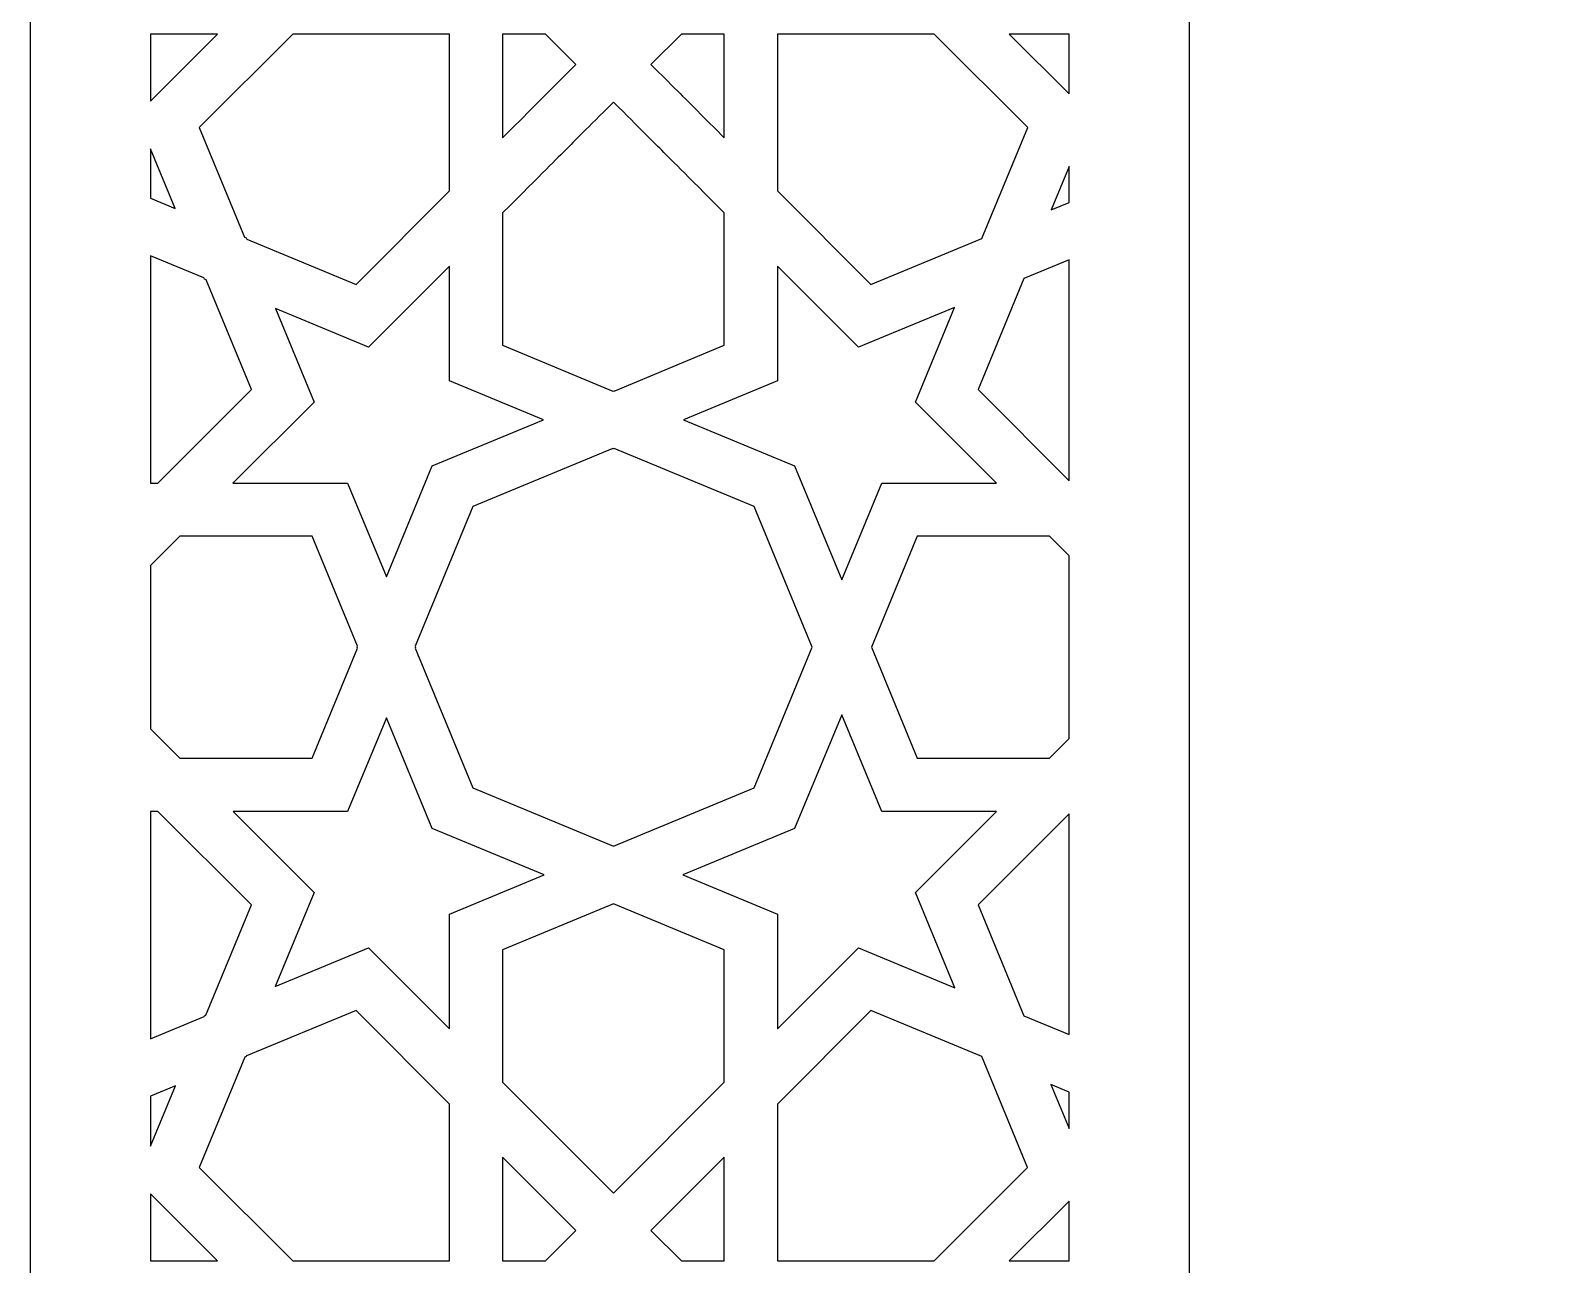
# Model space of a CAD drawing. Header units: millimetres. Extents: x -71 to 72, y -100 to 100.
# Drawn here: x -71.26 to -33.94, y -63.76 to -33.51 of the extents above; entities that cross this region are included whole.
import ezdxf

# ---------------------------------------------------------------- set-up
doc = ezdxf.new("R2010")
doc.units = ezdxf.units.MM
doc.header["$MEASUREMENT"] = 0
doc.layers.add('layer 1', color=7, linetype='Continuous')

msp = doc.modelspace()

# ---------------------------------------------------------------- linework, layer by layer
at = {"layer": 'layer 1', "color": 250}
for points, knots in [([(-71.2611, 100.1639), (-71.2611, 100.1639), (-71.2611, -99.8361), (-71.2611, -99.8361), (-71.2611, -99.8361), (-71.2611, -99.8361), (71.5959, -99.8361), (71.5959, -99.8361), (71.5959, -99.8361), (71.5959, -99.8361), (71.5959, 100.1639), (71.5959, 100.1639), (71.5959, 100.1639), (71.5959, 100.1639), (-71.2611, 100.1639), (-71.2611, 100.1639)], [0, 0, 0, 0, 0.2, 0.2, 0.2, 0.2, 0.4, 0.4, 0.4, 0.4, 0.6, 0.6, 0.6, 0.6, 1, 1, 1, 1]), ([(-42.8511, -74.1306), (-42.8511, -74.1306), (-42.8511, 30.3654), (-42.8511, 30.3654), (-42.8511, 30.3654), (-42.8511, 39.0938), (-39.2688, 47.4384), (-32.9339, 52.887), (-32.9339, 52.887), (-21.0442, 63.1127), (-9.2851, 62.1969), (0.1676, 74.4583), (0.1676, 74.4583), (9.6199, 62.1969), (21.3794, 63.1127), (33.2687, 52.887), (33.2687, 52.887), (39.6036, 47.4384), (43.186, 39.0938), (43.186, 30.3654), (43.186, 30.3654), (43.186, 30.3654), (43.186, -74.1306), (43.186, -74.1306), (43.186, -74.1306), (43.186, -74.1306), (-42.8511, -74.1306), (-42.8511, -74.1306)], [0, 0, 0, 0, 0.125, 0.125, 0.125, 0.125, 0.25, 0.25, 0.25, 0.25, 0.375, 0.375, 0.375, 0.375, 0.5, 0.5, 0.5, 0.5, 0.625, 0.625, 0.625, 0.625, 0.75, 0.75, 0.75, 0.75, 1, 1, 1, 1]), ([(-68.3158, -33.5961), (-68.3158, -33.5961), (-66.6711, -33.5961), (-66.6711, -33.5961), (-66.6711, -33.5961), (-66.6711, -33.5961), (-68.3158, -35.2421), (-68.3158, -35.2421), (-68.3158, -35.2421), (-68.3158, -35.2421), (-68.3158, -33.5961), (-68.3158, -33.5961)], [0, 0, 0, 0, 0.25, 0.25, 0.25, 0.25, 0.5, 0.5, 0.5, 0.5, 1, 1, 1, 1]), ([(-60.9863, -33.5954), (-60.9863, -33.5954), (-60.9863, -37.4424), (-60.9863, -37.4424), (-60.9863, -37.4424), (-60.9863, -37.4424), (-63.2788, -39.7365), (-63.2788, -39.7365), (-63.2788, -39.7365), (-63.2788, -39.7365), (-65.9594, -38.6256), (-65.9594, -38.6256), (-65.9594, -38.6256), (-65.9594, -38.6256), (-65.9729, -38.5939), (-65.9729, -38.5939), (-65.9729, -38.5939), (-65.9729, -38.5939), (-66.0099, -38.5784), (-66.0099, -38.5784), (-66.0099, -38.5784), (-66.0099, -38.5784), (-67.1225, -35.8905), (-67.1225, -35.8905), (-67.1225, -35.8905), (-67.1225, -35.8905), (-64.8299, -33.5961), (-64.8299, -33.5961), (-64.8299, -33.5961), (-64.8299, -33.5961), (-60.9863, -33.5954), (-60.9863, -33.5954)], [0, 0, 0, 0, 0.1111111, 0.1111111, 0.1111111, 0.1111111, 0.2222222, 0.2222222, 0.2222222, 0.2222222, 0.3333333, 0.3333333, 0.3333333, 0.3333333, 0.4444444, 0.4444444, 0.4444444, 0.4444444, 0.5555556, 0.5555556, 0.5555556, 0.5555556, 0.6666667, 0.6666667, 0.6666667, 0.6666667, 0.7777778, 0.7777778, 0.7777778, 0.7777778, 1, 1, 1, 1]), ([(-57.8874, -34.3411), (-58.6708, -35.125), (-58.2105, -34.6646), (-59.6845, -36.1396), (-59.6845, -36.1396), (-59.6845, -36.1396), (-59.6845, -33.5954), (-59.6845, -33.5954), (-59.6845, -33.5954), (-59.6845, -33.5954), (-58.6321, -33.5954), (-58.6321, -33.5954), (-58.6321, -33.5954), (-58.6321, -33.5954), (-57.8874, -34.3411), (-57.8874, -34.3411)], [0, 0, 0, 0, 0.2, 0.2, 0.2, 0.2, 0.4, 0.4, 0.4, 0.4, 0.6, 0.6, 0.6, 0.6, 1, 1, 1, 1]), ([(-54.2492, -33.5954), (-54.2492, -33.5954), (-54.2492, -36.1396), (-54.2492, -36.1396), (-54.2492, -36.1396), (-55.5151, -34.8728), (-55.1097, -35.2785), (-56.0466, -34.3411), (-56.0466, -34.3411), (-56.0466, -34.3411), (-55.3016, -33.5954), (-55.3016, -33.5954), (-55.3016, -33.5954), (-55.3016, -33.5954), (-54.2492, -33.5954), (-54.2492, -33.5954)], [0, 0, 0, 0, 0.2, 0.2, 0.2, 0.2, 0.4, 0.4, 0.4, 0.4, 0.6, 0.6, 0.6, 0.6, 1, 1, 1, 1]), ([(-50.6549, -39.7365), (-50.6549, -39.7365), (-52.9472, -37.4424), (-52.9472, -37.4424), (-52.9472, -37.4424), (-52.9472, -37.4424), (-52.9472, -33.5954), (-52.9472, -33.5954), (-52.9472, -33.5954), (-52.9472, -33.5954), (-49.1036, -33.5954), (-49.1036, -33.5954), (-49.1036, -33.5954), (-49.1036, -33.5954), (-46.8114, -35.8902), (-46.8114, -35.8902), (-46.8114, -35.8902), (-46.8114, -35.8902), (-47.9368, -38.6098), (-47.9368, -38.6098), (-47.9368, -38.6098), (-47.9368, -38.6098), (-50.6549, -39.7365), (-50.6549, -39.7365)], [0, 0, 0, 0, 0.1428571, 0.1428571, 0.1428571, 0.1428571, 0.2857143, 0.2857143, 0.2857143, 0.2857143, 0.4285714, 0.4285714, 0.4285714, 0.4285714, 0.5714286, 0.5714286, 0.5714286, 0.5714286, 0.7142857, 0.7142857, 0.7142857, 0.7142857, 1, 1, 1, 1]), ([(-47.2628, -33.5954), (-47.0797, -33.5954), (-45.9788, -33.5954), (-45.7963, -33.5954), (-45.7963, -33.5954), (-45.7963, -33.5954), (-45.7963, -35.0636), (-45.7963, -35.0636), (-45.7963, -35.0636), (-45.7963, -35.0636), (-47.2628, -33.5954), (-47.2628, -33.5954)], [0, 0, 0, 0, 0.25, 0.25, 0.25, 0.25, 0.5, 0.5, 0.5, 0.5, 1, 1, 1, 1]), ([(-59.6845, -37.9822), (-57.7027, -35.9985), (-58.3531, -36.6497), (-56.9673, -35.2622), (-56.9673, -35.2622), (-56.9673, -35.2622), (-56.967, -35.2626), (-56.967, -35.2626), (-56.967, -35.2626), (-56.967, -35.2626), (-56.9667, -35.2622), (-56.9667, -35.2622), (-56.9667, -35.2622), (-55.5899, -36.6402), (-56.2271, -36.0024), (-54.2492, -37.9822), (-54.2492, -37.9822), (-54.2492, -37.9822), (-54.2492, -41.227), (-54.2492, -41.227), (-54.2492, -41.227), (-54.2492, -41.227), (-56.952, -42.3474), (-56.952, -42.3474), (-56.952, -42.3474), (-56.952, -42.3474), (-56.967, -42.3411), (-56.967, -42.3411), (-56.967, -42.3411), (-56.967, -42.3411), (-56.982, -42.3474), (-56.982, -42.3474), (-56.982, -42.3474), (-56.982, -42.3474), (-59.6845, -41.227), (-59.6845, -41.227), (-59.6845, -41.227), (-59.6845, -41.227), (-59.6845, -37.9822), (-59.6845, -37.9822)], [0, 0, 0, 0, 0.0909091, 0.0909091, 0.0909091, 0.0909091, 0.1818182, 0.1818182, 0.1818182, 0.1818182, 0.2727273, 0.2727273, 0.2727273, 0.2727273, 0.3636364, 0.3636364, 0.3636364, 0.3636364, 0.4545455, 0.4545455, 0.4545455, 0.4545455, 0.5454545, 0.5454545, 0.5454545, 0.5454545, 0.6363636, 0.6363636, 0.6363636, 0.6363636, 0.7272727, 0.7272727, 0.7272727, 0.7272727, 0.8181818, 0.8181818, 0.8181818, 0.8181818, 1, 1, 1, 1]), ([(-68.3158, -36.4112), (-68.3158, -36.4112), (-67.7107, -37.8735), (-67.7107, -37.8735), (-67.7107, -37.8735), (-67.7107, -37.8735), (-68.3158, -37.6227), (-68.3158, -37.6227), (-68.3158, -37.6227), (-68.3158, -37.6227), (-68.3158, -36.4112), (-68.3158, -36.4112)], [0, 0, 0, 0, 0.25, 0.25, 0.25, 0.25, 0.5, 0.5, 0.5, 0.5, 1, 1, 1, 1]), ([(-46.2354, -37.9038), (-46.2354, -37.9038), (-45.7963, -36.843), (-45.7963, -36.843), (-45.7963, -36.843), (-45.7963, -36.843), (-45.7963, -37.7218), (-45.7963, -37.7218), (-45.7963, -37.7218), (-45.7963, -37.7218), (-46.2354, -37.9038), (-46.2354, -37.9038)], [0, 0, 0, 0, 0.25, 0.25, 0.25, 0.25, 0.5, 0.5, 0.5, 0.5, 1, 1, 1, 1]), ([(-68.3158, -39.0331), (-68.3158, -39.0331), (-67.0064, -39.576), (-67.0064, -39.576), (-67.0064, -39.576), (-67.0064, -39.576), (-66.9929, -39.6081), (-66.9929, -39.6081), (-66.9929, -39.6081), (-66.9929, -39.6081), (-66.9556, -39.624), (-66.9556, -39.624), (-66.9556, -39.624), (-66.9556, -39.624), (-65.8434, -42.3111), (-65.8434, -42.3111), (-65.8434, -42.3111), (-65.8434, -42.3111), (-68.1357, -44.6059), (-68.1357, -44.6059), (-68.1357, -44.6059), (-68.1357, -44.6059), (-68.3158, -44.6059), (-68.3158, -44.6059), (-68.3158, -44.6059), (-68.3158, -44.6059), (-68.3158, -39.0331), (-68.3158, -39.0331)], [0, 0, 0, 0, 0.125, 0.125, 0.125, 0.125, 0.25, 0.25, 0.25, 0.25, 0.375, 0.375, 0.375, 0.375, 0.5, 0.5, 0.5, 0.5, 0.625, 0.625, 0.625, 0.625, 0.75, 0.75, 0.75, 0.75, 1, 1, 1, 1]), ([(-48.0292, -42.3115), (-48.0292, -42.3115), (-46.9037, -39.5912), (-46.9037, -39.5912), (-46.9037, -39.5912), (-46.9037, -39.5912), (-45.7963, -39.1322), (-45.7963, -39.1322), (-45.7963, -39.1322), (-45.7963, -39.1322), (-45.7963, -44.5466), (-45.7963, -44.5466), (-45.7963, -44.5466), (-45.7963, -44.5466), (-48.0292, -42.3115), (-48.0292, -42.3115)], [0, 0, 0, 0, 0.2, 0.2, 0.2, 0.2, 0.4, 0.4, 0.4, 0.4, 0.6, 0.6, 0.6, 0.6, 1, 1, 1, 1]), ([(-65.2551, -40.3281), (-65.2551, -40.3281), (-62.9732, -41.2736), (-62.9732, -41.2736), (-62.9732, -41.2736), (-62.9732, -41.2736), (-60.9863, -39.285), (-60.9863, -39.285), (-60.9863, -39.285), (-60.9863, -39.285), (-60.9863, -42.0977), (-60.9863, -42.0977), (-60.9863, -42.0977), (-60.9863, -42.0977), (-58.6832, -43.0526), (-58.6832, -43.0526), (-58.6832, -43.0526), (-58.6832, -43.0526), (-61.4092, -44.1826), (-61.4092, -44.1826), (-61.4092, -44.1826), (-61.4092, -44.1826), (-62.5344, -46.9018), (-62.5344, -46.9018), (-62.5344, -46.9018), (-62.5344, -46.9018), (-63.4848, -44.6059), (-63.4848, -44.6059), (-63.4848, -44.6059), (-63.8368, -44.6059), (-65.9433, -44.6059), (-66.2949, -44.6059), (-66.2949, -44.6059), (-66.2949, -44.6059), (-64.3078, -42.6166), (-64.3078, -42.6166), (-64.3078, -42.6166), (-64.3078, -42.6166), (-65.2551, -40.3281), (-65.2551, -40.3281)], [0, 0, 0, 0, 0.0909091, 0.0909091, 0.0909091, 0.0909091, 0.1818182, 0.1818182, 0.1818182, 0.1818182, 0.2727273, 0.2727273, 0.2727273, 0.2727273, 0.3636364, 0.3636364, 0.3636364, 0.3636364, 0.4545455, 0.4545455, 0.4545455, 0.4545455, 0.5454545, 0.5454545, 0.5454545, 0.5454545, 0.6363636, 0.6363636, 0.6363636, 0.6363636, 0.7272727, 0.7272727, 0.7272727, 0.7272727, 0.8181818, 0.8181818, 0.8181818, 0.8181818, 1, 1, 1, 1]), ([(-47.578, -44.6059), (-47.8774, -44.6059), (-50.0899, -44.6059), (-50.3881, -44.6059), (-50.3881, -44.6059), (-50.3881, -44.6059), (-51.3688, -46.9755), (-51.3688, -46.9755), (-51.3688, -46.9755), (-51.3688, -46.9755), (-52.5249, -44.1826), (-52.5249, -44.1826), (-52.5249, -44.1826), (-52.5249, -44.1826), (-55.2505, -43.0526), (-55.2505, -43.0526), (-55.2505, -43.0526), (-55.2505, -43.0526), (-52.9472, -42.0977), (-52.9472, -42.0977), (-52.9472, -42.0977), (-52.9472, -42.0977), (-52.9472, -39.285), (-52.9472, -39.285), (-52.9472, -39.285), (-52.9472, -39.285), (-50.9601, -41.2736), (-50.9601, -41.2736), (-50.9601, -41.2736), (-50.9601, -41.2736), (-48.6052, -40.2974), (-48.6052, -40.2974), (-48.6052, -40.2974), (-48.6052, -40.2974), (-49.5651, -42.6177), (-49.5651, -42.6177), (-49.5651, -42.6177), (-49.5651, -42.6177), (-47.578, -44.6059), (-47.578, -44.6059)], [0, 0, 0, 0, 0.0909091, 0.0909091, 0.0909091, 0.0909091, 0.1818182, 0.1818182, 0.1818182, 0.1818182, 0.2727273, 0.2727273, 0.2727273, 0.2727273, 0.3636364, 0.3636364, 0.3636364, 0.3636364, 0.4545455, 0.4545455, 0.4545455, 0.4545455, 0.5454545, 0.5454545, 0.5454545, 0.5454545, 0.6363636, 0.6363636, 0.6363636, 0.6363636, 0.7272727, 0.7272727, 0.7272727, 0.7272727, 0.8181818, 0.8181818, 0.8181818, 0.8181818, 1, 1, 1, 1]), ([(-61.8298, -48.6039), (-61.8298, -48.6039), (-60.413, -45.1795), (-60.413, -45.1795), (-60.413, -45.1795), (-60.413, -45.1795), (-56.9823, -43.7575), (-56.9823, -43.7575), (-56.9823, -43.7575), (-56.9823, -43.7575), (-56.967, -43.7638), (-56.967, -43.7638), (-56.967, -43.7638), (-56.967, -43.7638), (-56.9517, -43.7575), (-56.9517, -43.7575), (-56.9517, -43.7575), (-56.9517, -43.7575), (-53.5206, -45.1795), (-53.5206, -45.1795), (-53.5206, -45.1795), (-53.5206, -45.1795), (-52.0937, -48.6286), (-52.0937, -48.6286), (-52.0937, -48.6286), (-52.0937, -48.6286), (-53.5206, -52.0777), (-53.5206, -52.0777), (-53.5206, -52.0777), (-53.5206, -52.0777), (-56.967, -53.5058), (-56.967, -53.5058), (-56.967, -53.5058), (-56.967, -53.5058), (-60.413, -52.0777), (-60.413, -52.0777), (-60.413, -52.0777), (-60.413, -52.0777), (-61.8298, -48.6533), (-61.8298, -48.6533), (-61.8298, -48.6533), (-61.8298, -48.6533), (-61.8195, -48.6286), (-61.8195, -48.6286), (-61.8195, -48.6286), (-61.8195, -48.6286), (-61.8298, -48.6039), (-61.8298, -48.6039)], [0, 0, 0, 0, 0.0769231, 0.0769231, 0.0769231, 0.0769231, 0.1538462, 0.1538462, 0.1538462, 0.1538462, 0.2307692, 0.2307692, 0.2307692, 0.2307692, 0.3076923, 0.3076923, 0.3076923, 0.3076923, 0.3846154, 0.3846154, 0.3846154, 0.3846154, 0.4615385, 0.4615385, 0.4615385, 0.4615385, 0.5384615, 0.5384615, 0.5384615, 0.5384615, 0.6153846, 0.6153846, 0.6153846, 0.6153846, 0.6923077, 0.6923077, 0.6923077, 0.6923077, 0.7692308, 0.7692308, 0.7692308, 0.7692308, 0.8461538, 0.8461538, 0.8461538, 0.8461538, 1, 1, 1, 1]), ([(-68.3158, -46.6287), (-68.3158, -46.6287), (-67.5966, -45.9091), (-67.5966, -45.9091), (-67.5966, -45.9091), (-67.5966, -45.9091), (-64.3545, -45.9091), (-64.3545, -45.9091), (-64.3545, -45.9091), (-64.3545, -45.9091), (-63.2391, -48.6039), (-63.2391, -48.6039), (-63.2391, -48.6039), (-63.2391, -48.6039), (-63.2493, -48.6286), (-63.2493, -48.6286), (-63.2493, -48.6286), (-63.2493, -48.6286), (-63.2391, -48.6533), (-63.2391, -48.6533), (-63.2391, -48.6533), (-63.2391, -48.6533), (-64.3545, -51.3486), (-64.3545, -51.3486), (-64.3545, -51.3486), (-64.3545, -51.3486), (-67.5966, -51.3486), (-67.5966, -51.3486), (-67.5966, -51.3486), (-67.5966, -51.3486), (-68.3158, -50.6289), (-68.3158, -50.6289), (-68.3158, -50.6289), (-68.3158, -50.6289), (-68.3158, -46.6287), (-68.3158, -46.6287)], [0, 0, 0, 0, 0.1, 0.1, 0.1, 0.1, 0.2, 0.2, 0.2, 0.2, 0.3, 0.3, 0.3, 0.3, 0.4, 0.4, 0.4, 0.4, 0.5, 0.5, 0.5, 0.5, 0.6, 0.6, 0.6, 0.6, 0.7, 0.7, 0.7, 0.7, 0.8, 0.8, 0.8, 0.8, 1, 1, 1, 1]), ([(-46.2763, -51.3486), (-46.2763, -51.3486), (-49.5186, -51.3486), (-49.5186, -51.3486), (-49.5186, -51.3486), (-49.5186, -51.3486), (-50.644, -48.6293), (-50.644, -48.6293), (-50.644, -48.6293), (-50.644, -48.6293), (-49.5186, -45.9091), (-49.5186, -45.9091), (-49.5186, -45.9091), (-49.5186, -45.9091), (-46.2763, -45.9091), (-46.2763, -45.9091), (-46.2763, -45.9091), (-46.2763, -45.9091), (-45.7963, -46.3896), (-45.7963, -46.3896), (-45.7963, -46.3896), (-45.7963, -46.3896), (-45.7963, -50.8681), (-45.7963, -50.8681), (-45.7963, -50.8681), (-45.7963, -50.8681), (-46.2763, -51.3486), (-46.2763, -51.3486)], [0, 0, 0, 0, 0.125, 0.125, 0.125, 0.125, 0.25, 0.25, 0.25, 0.25, 0.375, 0.375, 0.375, 0.375, 0.5, 0.5, 0.5, 0.5, 0.625, 0.625, 0.625, 0.625, 0.75, 0.75, 0.75, 0.75, 1, 1, 1, 1]), ([(-66.2944, -52.6521), (-66.2944, -52.6521), (-63.4848, -52.6521), (-63.4848, -52.6521), (-63.4848, -52.6521), (-63.4848, -52.6521), (-62.5344, -50.3562), (-62.5344, -50.3562), (-62.5344, -50.3562), (-62.5344, -50.3562), (-61.4092, -53.0747), (-61.4092, -53.0747), (-61.4092, -53.0747), (-61.4092, -53.0747), (-58.6675, -54.2114), (-58.6675, -54.2114), (-58.6675, -54.2114), (-58.6675, -54.2114), (-60.9863, -55.1727), (-60.9863, -55.1727), (-60.9863, -55.1727), (-60.9863, -55.53), (-60.9863, -57.6509), (-60.9863, -57.985), (-60.9863, -57.985), (-60.9863, -57.985), (-62.9739, -55.9964), (-62.9739, -55.9964), (-62.9739, -55.9964), (-62.9739, -55.9964), (-65.2611, -56.9447), (-65.2611, -56.9447), (-65.2611, -56.9447), (-65.2611, -56.9447), (-64.3075, -54.6403), (-64.3075, -54.6403), (-64.3075, -54.6403), (-64.3075, -54.6403), (-66.2944, -52.6521), (-66.2944, -52.6521)], [0, 0, 0, 0, 0.0909091, 0.0909091, 0.0909091, 0.0909091, 0.1818182, 0.1818182, 0.1818182, 0.1818182, 0.2727273, 0.2727273, 0.2727273, 0.2727273, 0.3636364, 0.3636364, 0.3636364, 0.3636364, 0.4545455, 0.4545455, 0.4545455, 0.4545455, 0.5454545, 0.5454545, 0.5454545, 0.5454545, 0.6363636, 0.6363636, 0.6363636, 0.6363636, 0.7272727, 0.7272727, 0.7272727, 0.7272727, 0.8181818, 0.8181818, 0.8181818, 0.8181818, 1, 1, 1, 1]), ([(-48.5991, -56.975), (-48.5991, -56.975), (-50.9601, -55.9964), (-50.9601, -55.9964), (-50.9601, -55.9964), (-50.9601, -55.9964), (-52.9472, -57.985), (-52.9472, -57.985), (-52.9472, -57.985), (-52.9472, -57.6266), (-52.9472, -55.5018), (-52.9472, -55.1727), (-52.9472, -55.1727), (-52.9472, -55.1727), (-55.2662, -54.2114), (-55.2662, -54.2114), (-55.2662, -54.2114), (-55.2662, -54.2114), (-52.5249, -53.0747), (-52.5249, -53.0747), (-52.5249, -53.0747), (-52.5249, -53.0747), (-51.3693, -50.2825), (-51.3693, -50.2825), (-51.3693, -50.2825), (-51.3693, -50.2825), (-50.3881, -52.6521), (-50.3881, -52.6521), (-50.3881, -52.6521), (-50.3881, -52.6521), (-47.578, -52.6521), (-47.578, -52.6521), (-47.578, -52.6521), (-47.578, -52.6521), (-49.5651, -54.6403), (-49.5651, -54.6403), (-49.5651, -54.6403), (-49.5651, -54.6403), (-48.5991, -56.975), (-48.5991, -56.975)], [0, 0, 0, 0, 0.0909091, 0.0909091, 0.0909091, 0.0909091, 0.1818182, 0.1818182, 0.1818182, 0.1818182, 0.2727273, 0.2727273, 0.2727273, 0.2727273, 0.3636364, 0.3636364, 0.3636364, 0.3636364, 0.4545455, 0.4545455, 0.4545455, 0.4545455, 0.5454545, 0.5454545, 0.5454545, 0.5454545, 0.6363636, 0.6363636, 0.6363636, 0.6363636, 0.7272727, 0.7272727, 0.7272727, 0.7272727, 0.8181818, 0.8181818, 0.8181818, 0.8181818, 1, 1, 1, 1]), ([(-68.3158, -52.6521), (-68.3158, -52.6521), (-68.1357, -52.6521), (-68.1357, -52.6521), (-68.1357, -52.6521), (-68.1357, -52.6521), (-65.8431, -54.9462), (-65.8431, -54.9462), (-65.8431, -54.9462), (-65.8431, -54.9462), (-66.9619, -57.6495), (-66.9619, -57.6495), (-66.9619, -57.6495), (-66.9619, -57.6495), (-66.9933, -57.6626), (-66.9933, -57.6626), (-66.9933, -57.6626), (-66.9933, -57.6626), (-67.0004, -57.6795), (-67.0004, -57.6795), (-67.0004, -57.6795), (-67.0004, -57.6795), (-68.3158, -58.2249), (-68.3158, -58.2249), (-68.3158, -58.2249), (-68.3158, -58.2249), (-68.3158, -52.6521), (-68.3158, -52.6521)], [0, 0, 0, 0, 0.125, 0.125, 0.125, 0.125, 0.25, 0.25, 0.25, 0.25, 0.375, 0.375, 0.375, 0.375, 0.5, 0.5, 0.5, 0.5, 0.625, 0.625, 0.625, 0.625, 0.75, 0.75, 0.75, 0.75, 1, 1, 1, 1]), ([(-46.9037, -57.6661), (-46.9037, -57.6661), (-48.0292, -54.9462), (-48.0292, -54.9462), (-48.0292, -54.9462), (-48.0292, -54.9462), (-45.7963, -52.711), (-45.7963, -52.711), (-45.7963, -52.711), (-45.7963, -52.711), (-45.7963, -58.1254), (-45.7963, -58.1254), (-45.7963, -58.1254), (-45.7963, -58.1254), (-46.9037, -57.6661), (-46.9037, -57.6661)], [0, 0, 0, 0, 0.2, 0.2, 0.2, 0.2, 0.4, 0.4, 0.4, 0.4, 0.6, 0.6, 0.6, 0.6, 1, 1, 1, 1]), ([(-54.2492, -56.0433), (-54.2492, -56.0433), (-54.2492, -59.2878), (-54.2492, -59.2878), (-54.2492, -59.2878), (-54.2492, -59.2878), (-56.967, -62.0084), (-56.967, -62.0084), (-56.967, -62.0084), (-56.967, -62.0084), (-59.6845, -59.2878), (-59.6845, -59.2878), (-59.6845, -59.2878), (-59.6845, -59.2878), (-59.6845, -56.0433), (-59.6845, -56.0433), (-59.6845, -56.0433), (-59.6845, -56.0433), (-56.967, -54.9166), (-56.967, -54.9166), (-56.967, -54.9166), (-56.967, -54.9166), (-54.2492, -56.0433), (-54.2492, -56.0433)], [0, 0, 0, 0, 0.1428571, 0.1428571, 0.1428571, 0.1428571, 0.2857143, 0.2857143, 0.2857143, 0.2857143, 0.4285714, 0.4285714, 0.4285714, 0.4285714, 0.5714286, 0.5714286, 0.5714286, 0.5714286, 0.7142857, 0.7142857, 0.7142857, 0.7142857, 1, 1, 1, 1]), ([(-63.2788, -57.5335), (-63.2788, -57.5335), (-60.9863, -59.8276), (-60.9863, -59.8276), (-60.9863, -59.8276), (-60.9863, -59.8276), (-60.9863, -63.6743), (-60.9863, -63.6743), (-60.9863, -63.6743), (-60.9863, -63.6743), (-64.8299, -63.6743), (-64.8299, -63.6743), (-64.8299, -63.6743), (-64.8299, -63.6743), (-67.1225, -61.3801), (-67.1225, -61.3801), (-67.1225, -61.3801), (-67.1225, -61.3801), (-66.0035, -58.6768), (-66.0035, -58.6768), (-66.0035, -58.6768), (-66.0035, -58.6768), (-65.9729, -58.6638), (-65.9729, -58.6638), (-65.9729, -58.6638), (-65.9729, -58.6638), (-65.9658, -58.6468), (-65.9658, -58.6468), (-65.9658, -58.6468), (-65.9658, -58.6468), (-63.2788, -57.5335), (-63.2788, -57.5335)], [0, 0, 0, 0, 0.1111111, 0.1111111, 0.1111111, 0.1111111, 0.2222222, 0.2222222, 0.2222222, 0.2222222, 0.3333333, 0.3333333, 0.3333333, 0.3333333, 0.4444444, 0.4444444, 0.4444444, 0.4444444, 0.5555556, 0.5555556, 0.5555556, 0.5555556, 0.6666667, 0.6666667, 0.6666667, 0.6666667, 0.7777778, 0.7777778, 0.7777778, 0.7777778, 1, 1, 1, 1]), ([(-52.9472, -63.6743), (-52.9472, -63.6743), (-52.9472, -59.8276), (-52.9472, -59.8276), (-52.9472, -59.8276), (-52.9472, -59.8276), (-50.6549, -57.5335), (-50.6549, -57.5335), (-50.6549, -57.5335), (-50.6549, -57.5335), (-47.9373, -58.6599), (-47.9373, -58.6599), (-47.9373, -58.6599), (-47.9373, -58.6599), (-46.8117, -61.3801), (-46.8117, -61.3801), (-46.8117, -61.3801), (-46.8117, -61.3801), (-49.104, -63.6743), (-49.104, -63.6743), (-49.104, -63.6743), (-49.104, -63.6743), (-52.9472, -63.6743), (-52.9472, -63.6743)], [0, 0, 0, 0, 0.1428571, 0.1428571, 0.1428571, 0.1428571, 0.2857143, 0.2857143, 0.2857143, 0.2857143, 0.4285714, 0.4285714, 0.4285714, 0.4285714, 0.5714286, 0.5714286, 0.5714286, 0.5714286, 0.7142857, 0.7142857, 0.7142857, 0.7142857, 1, 1, 1, 1]), ([(-68.3158, -59.635), (-68.3158, -59.635), (-67.7046, -59.3817), (-67.7046, -59.3817), (-67.7046, -59.3817), (-67.7046, -59.3817), (-68.3158, -60.8591), (-68.3158, -60.8591), (-68.3158, -60.8591), (-68.3158, -60.8591), (-68.3158, -59.635), (-68.3158, -59.635)], [0, 0, 0, 0, 0.25, 0.25, 0.25, 0.25, 0.5, 0.5, 0.5, 0.5, 1, 1, 1, 1]), ([(-46.2419, -59.3513), (-46.2419, -59.3513), (-45.7963, -59.5358), (-45.7963, -59.5358), (-45.7963, -59.5358), (-45.7963, -59.5358), (-45.7963, -60.428), (-45.7963, -60.428), (-45.7963, -60.428), (-45.7963, -60.428), (-46.2419, -59.3513), (-46.2419, -59.3513)], [0, 0, 0, 0, 0.25, 0.25, 0.25, 0.25, 0.5, 0.5, 0.5, 0.5, 1, 1, 1, 1]), ([(-57.8874, -62.9292), (-57.8874, -62.9292), (-58.6318, -63.6743), (-58.6318, -63.6743), (-58.6318, -63.6743), (-58.6318, -63.6743), (-59.6845, -63.6743), (-59.6845, -63.6743), (-59.6845, -63.6743), (-59.6845, -63.6743), (-59.6845, -61.1304), (-59.6845, -61.1304), (-59.6845, -61.1304), (-59.6845, -61.1304), (-57.8874, -62.9292), (-57.8874, -62.9292)], [0, 0, 0, 0, 0.2, 0.2, 0.2, 0.2, 0.4, 0.4, 0.4, 0.4, 0.6, 0.6, 0.6, 0.6, 1, 1, 1, 1]), ([(-54.2492, -61.1304), (-54.2492, -61.1304), (-54.2492, -63.6743), (-54.2492, -63.6743), (-54.2492, -63.6743), (-54.2492, -63.6743), (-55.302, -63.6743), (-55.302, -63.6743), (-55.302, -63.6743), (-55.302, -63.6743), (-56.0466, -62.9292), (-56.0466, -62.9292), (-56.0466, -62.9292), (-56.0466, -62.9292), (-54.2492, -61.1304), (-54.2492, -61.1304)], [0, 0, 0, 0, 0.2, 0.2, 0.2, 0.2, 0.4, 0.4, 0.4, 0.4, 0.6, 0.6, 0.6, 0.6, 1, 1, 1, 1]), ([(-68.3158, -62.0286), (-68.3158, -62.0286), (-66.6711, -63.6743), (-66.6711, -63.6743), (-66.6711, -63.6743), (-66.6711, -63.6743), (-68.3158, -63.6743), (-68.3158, -63.6743), (-68.3158, -63.6743), (-68.3158, -63.6743), (-68.3158, -62.0286), (-68.3158, -62.0286)], [0, 0, 0, 0, 0.25, 0.25, 0.25, 0.25, 0.5, 0.5, 0.5, 0.5, 1, 1, 1, 1]), ([(-47.2628, -63.6743), (-47.2628, -63.6743), (-45.7963, -62.2071), (-45.7963, -62.2071), (-45.7963, -62.2071), (-45.7963, -62.2071), (-45.7963, -63.6743), (-45.7963, -63.6743), (-45.7963, -63.6743), (-45.7963, -63.6743), (-47.2628, -63.6743), (-47.2628, -63.6743)], [0, 0, 0, 0, 0.25, 0.25, 0.25, 0.25, 0.5, 0.5, 0.5, 0.5, 1, 1, 1, 1])]:
    msp.add_open_spline(points, degree=3, knots=knots, dxfattribs=at)

doc.saveas('drawing.dxf')
